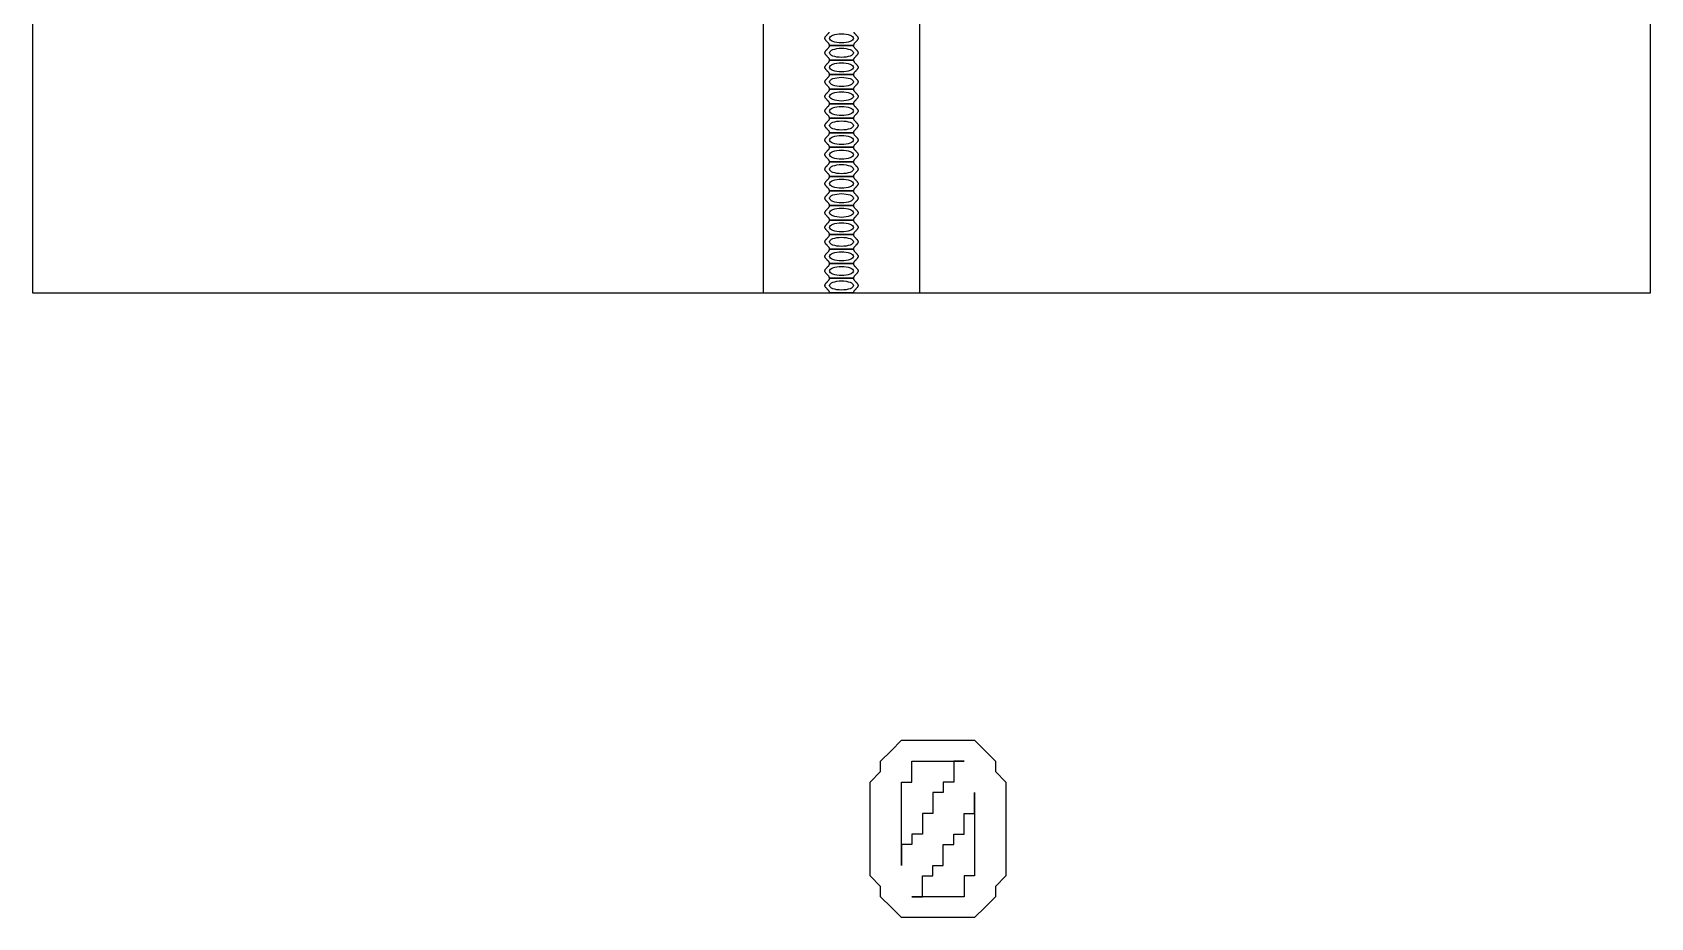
# Model space of a CAD drawing. Extents: x -31.3 to 30.7, y -85.2 to 0.8.
# Drawn here: x -31.3 to 30.7, y -85.2 to -51.2 of the extents above; entities that cross this region are included whole.
import ezdxf

# ---------------------------------------------------------------- set-up
doc = ezdxf.new("R2010")
doc.units = 0

msp = doc.modelspace()

# ---------------------------------------------------------------- linework, layer by layer
at = {"layer": 'cure'}
msp.add_lwpolyline([(-3.3, -61.1868), (2.7, -61.1868), (2.7, 0.8132), (-3.3, 0.8132)], close=True, dxfattribs=at)
at = {"layer": 'M1_Field'}
msp.add_lwpolyline([(-31.3, -61.1868), (30.7, -61.1868), (30.7, 0.8132), (-31.3, 0.8132)], close=True, dxfattribs=at)
at = {"layer": 'M1_Neg'}
msp.add_lwpolyline([(0.1687, -51.1955), (0.1749, -51.2069), (0.1823, -51.2183), (0.1907, -51.2297), (0.2001, -51.241), (0.2102, -51.2524), (0.2209, -51.2638), (0.232, -51.2752), (0.2433, -51.2866), (0.2547, -51.2979), (0.266, -51.3093), (0.2769, -51.3207), (0.2873, -51.3321), (0.297, -51.3435), (0.306, -51.3548), (0.3139, -51.3662), (0.3207, -51.3776), (0.3263, -51.389), (0.3306, -51.4004), (0.3334, -51.4117), (0.3349, -51.4231), (0.3349, -51.4345), (0.3334, -51.4459), (0.3306, -51.4572), (0.3263, -51.4686), (0.3207, -51.48), (0.3139, -51.4914), (0.306, -51.5028), (0.297, -51.5141), (0.2873, -51.5255), (0.2769, -51.5369), (0.266, -51.5483), (0.2547, -51.5597), (0.2433, -51.571), (0.232, -51.5824), (0.2209, -51.5938), (0.2102, -51.6052), (0.2001, -51.6166), (0.1907, -51.6279), (0.1823, -51.6393), (0.1749, -51.6507), (0.1687, -51.6621), (0.1638, -51.6735), (0.1602, -51.6848), (0.158, -51.6962), (0.1573, -51.7076), (-0.7573, -51.7076), (-0.758, -51.6962), (-0.7602, -51.6848), (-0.7638, -51.6735), (-0.7687, -51.6621), (-0.7749, -51.6507), (-0.7823, -51.6393), (-0.7907, -51.6279), (-0.8001, -51.6166), (-0.8102, -51.6052), (-0.8209, -51.5938), (-0.832, -51.5824), (-0.8433, -51.571), (-0.8547, -51.5597), (-0.866, -51.5483), (-0.8769, -51.5369), (-0.8873, -51.5255), (-0.897, -51.5141), (-0.906, -51.5028), (-0.9139, -51.4914), (-0.9207, -51.48), (-0.9263, -51.4686), (-0.9306, -51.4572), (-0.9334, -51.4459), (-0.9349, -51.4345), (-0.9349, -51.4231), (-0.9334, -51.4117), (-0.9306, -51.4004), (-0.9263, -51.389), (-0.9207, -51.3776), (-0.9139, -51.3662), (-0.906, -51.3548), (-0.897, -51.3435), (-0.8873, -51.3321), (-0.8769, -51.3207), (-0.866, -51.3093), (-0.8547, -51.2979), (-0.8433, -51.2866), (-0.832, -51.2752), (-0.8209, -51.2638), (-0.8102, -51.2524), (-0.8001, -51.241), (-0.7907, -51.2297), (-0.7823, -51.2183), (-0.7749, -51.2069), (-0.7687, -51.1955)], dxfattribs=at)
for points in [[(-0.7573, -52.2652), (-0.758, -52.2538), (-0.7602, -52.2424), (-0.7638, -52.2311), (-0.7687, -52.2197), (-0.7749, -52.2083), (-0.7823, -52.1969), (-0.7907, -52.1855), (-0.8001, -52.1742), (-0.8102, -52.1628), (-0.8209, -52.1514), (-0.832, -52.14), (-0.8433, -52.1286), (-0.8547, -52.1173), (-0.866, -52.1059), (-0.8769, -52.0945), (-0.8873, -52.0831), (-0.897, -52.0717), (-0.906, -52.0604), (-0.9139, -52.049), (-0.9207, -52.0376), (-0.9263, -52.0262), (-0.9306, -52.0148), (-0.9334, -52.0035), (-0.9349, -51.9921), (-0.9349, -51.9807), (-0.9334, -51.9693), (-0.9306, -51.958), (-0.9263, -51.9466), (-0.9207, -51.9352), (-0.9139, -51.9238), (-0.906, -51.9124), (-0.897, -51.9011), (-0.8873, -51.8897), (-0.8769, -51.8783), (-0.866, -51.8669), (-0.8547, -51.8555), (-0.8433, -51.8442), (-0.832, -51.8328), (-0.8209, -51.8214), (-0.8102, -51.81), (-0.8001, -51.7986), (-0.7907, -51.7873), (-0.7823, -51.7759), (-0.7749, -51.7645), (-0.7687, -51.7531), (-0.7638, -51.7417), (-0.7602, -51.7304), (-0.758, -51.719), (-0.7573, -51.7076), (0.1573, -51.7076), (0.158, -51.719), (0.1602, -51.7304), (0.1638, -51.7417), (0.1687, -51.7531), (0.1749, -51.7645), (0.1823, -51.7759), (0.1907, -51.7873), (0.2001, -51.7986), (0.2102, -51.81), (0.2209, -51.8214), (0.232, -51.8328), (0.2433, -51.8442), (0.2547, -51.8555), (0.266, -51.8669), (0.2769, -51.8783), (0.2873, -51.8897), (0.297, -51.9011), (0.306, -51.9124), (0.3139, -51.9238), (0.3207, -51.9352), (0.3263, -51.9466), (0.3306, -51.958), (0.3334, -51.9693), (0.3349, -51.9807), (0.3349, -51.9921), (0.3334, -52.0035), (0.3306, -52.0148), (0.3263, -52.0262), (0.3207, -52.0376), (0.3139, -52.049), (0.306, -52.0604), (0.297, -52.0717), (0.2873, -52.0831), (0.2769, -52.0945), (0.266, -52.1059), (0.2547, -52.1173), (0.2433, -52.1286), (0.232, -52.14), (0.2209, -52.1514), (0.2102, -52.1628), (0.2001, -52.1742), (0.1907, -52.1855), (0.1823, -52.1969), (0.1749, -52.2083), (0.1687, -52.2197), (0.1638, -52.2311), (0.1602, -52.2424), (0.158, -52.2538), (0.1573, -52.2652)], [(-0.7573, -52.8228), (-0.758, -52.8114), (-0.7602, -52.8), (-0.7638, -52.7887), (-0.7687, -52.7773), (-0.7749, -52.7659), (-0.7823, -52.7545), (-0.7907, -52.7431), (-0.8001, -52.7318), (-0.8102, -52.7204), (-0.8209, -52.709), (-0.832, -52.6976), (-0.8433, -52.6862), (-0.8547, -52.6749), (-0.866, -52.6635), (-0.8769, -52.6521), (-0.8873, -52.6407), (-0.897, -52.6293), (-0.906, -52.618), (-0.9139, -52.6066), (-0.9207, -52.5952), (-0.9263, -52.5838), (-0.9306, -52.5724), (-0.9334, -52.5611), (-0.9349, -52.5497), (-0.9349, -52.5383), (-0.9334, -52.5269), (-0.9306, -52.5156), (-0.9263, -52.5042), (-0.9207, -52.4928), (-0.9139, -52.4814), (-0.906, -52.47), (-0.897, -52.4587), (-0.8873, -52.4473), (-0.8769, -52.4359), (-0.866, -52.4245), (-0.8547, -52.4131), (-0.8433, -52.4018), (-0.832, -52.3904), (-0.8209, -52.379), (-0.8102, -52.3676), (-0.8001, -52.3562), (-0.7907, -52.3449), (-0.7823, -52.3335), (-0.7749, -52.3221), (-0.7687, -52.3107), (-0.7638, -52.2993), (-0.7602, -52.288), (-0.758, -52.2766), (-0.7573, -52.2652), (0.1573, -52.2652), (0.158, -52.2766), (0.1602, -52.288), (0.1638, -52.2993), (0.1687, -52.3107), (0.1749, -52.3221), (0.1823, -52.3335), (0.1907, -52.3449), (0.2001, -52.3562), (0.2102, -52.3676), (0.2209, -52.379), (0.232, -52.3904), (0.2433, -52.4018), (0.2547, -52.4131), (0.266, -52.4245), (0.2769, -52.4359), (0.2873, -52.4473), (0.297, -52.4587), (0.306, -52.47), (0.3139, -52.4814), (0.3207, -52.4928), (0.3263, -52.5042), (0.3306, -52.5156), (0.3334, -52.5269), (0.3349, -52.5383), (0.3349, -52.5497), (0.3334, -52.5611), (0.3306, -52.5724), (0.3263, -52.5838), (0.3207, -52.5952), (0.3139, -52.6066), (0.306, -52.618), (0.297, -52.6293), (0.2873, -52.6407), (0.2769, -52.6521), (0.266, -52.6635), (0.2547, -52.6749), (0.2433, -52.6862), (0.232, -52.6976), (0.2209, -52.709), (0.2102, -52.7204), (0.2001, -52.7318), (0.1907, -52.7431), (0.1823, -52.7545), (0.1749, -52.7659), (0.1687, -52.7773), (0.1638, -52.7887), (0.1602, -52.8), (0.158, -52.8114), (0.1573, -52.8228)], [(-0.7573, -53.3804), (-0.758, -53.369), (-0.7602, -53.3576), (-0.7638, -53.3463), (-0.7687, -53.3349), (-0.7749, -53.3235), (-0.7823, -53.3121), (-0.7907, -53.3007), (-0.8001, -53.2894), (-0.8102, -53.278), (-0.8209, -53.2666), (-0.832, -53.2552), (-0.8433, -53.2438), (-0.8547, -53.2325), (-0.866, -53.2211), (-0.8769, -53.2097), (-0.8873, -53.1983), (-0.897, -53.1869), (-0.906, -53.1756), (-0.9139, -53.1642), (-0.9207, -53.1528), (-0.9263, -53.1414), (-0.9306, -53.13), (-0.9334, -53.1187), (-0.9349, -53.1073), (-0.9349, -53.0959), (-0.9334, -53.0845), (-0.9306, -53.0732), (-0.9263, -53.0618), (-0.9207, -53.0504), (-0.9139, -53.039), (-0.906, -53.0276), (-0.897, -53.0163), (-0.8873, -53.0049), (-0.8769, -52.9935), (-0.866, -52.9821), (-0.8547, -52.9707), (-0.8433, -52.9594), (-0.832, -52.948), (-0.8209, -52.9366), (-0.8102, -52.9252), (-0.8001, -52.9138), (-0.7907, -52.9025), (-0.7823, -52.8911), (-0.7749, -52.8797), (-0.7687, -52.8683), (-0.7638, -52.8569), (-0.7602, -52.8456), (-0.758, -52.8342), (-0.7573, -52.8228), (0.1573, -52.8228), (0.158, -52.8342), (0.1602, -52.8456), (0.1638, -52.8569), (0.1687, -52.8683), (0.1749, -52.8797), (0.1823, -52.8911), (0.1907, -52.9025), (0.2001, -52.9138), (0.2102, -52.9252), (0.2209, -52.9366), (0.232, -52.948), (0.2433, -52.9594), (0.2547, -52.9707), (0.266, -52.9821), (0.2769, -52.9935), (0.2873, -53.0049), (0.297, -53.0163), (0.306, -53.0276), (0.3139, -53.039), (0.3207, -53.0504), (0.3263, -53.0618), (0.3306, -53.0732), (0.3334, -53.0845), (0.3349, -53.0959), (0.3349, -53.1073), (0.3334, -53.1187), (0.3306, -53.13), (0.3263, -53.1414), (0.3207, -53.1528), (0.3139, -53.1642), (0.306, -53.1756), (0.297, -53.1869), (0.2873, -53.1983), (0.2769, -53.2097), (0.266, -53.2211), (0.2547, -53.2325), (0.2433, -53.2438), (0.232, -53.2552), (0.2209, -53.2666), (0.2102, -53.278), (0.2001, -53.2894), (0.1907, -53.3007), (0.1823, -53.3121), (0.1749, -53.3235), (0.1687, -53.3349), (0.1638, -53.3463), (0.1602, -53.3576), (0.158, -53.369), (0.1573, -53.3804)], [(-0.7573, -53.938), (-0.758, -53.9266), (-0.7602, -53.9152), (-0.7638, -53.9039), (-0.7687, -53.8925), (-0.7749, -53.8811), (-0.7823, -53.8697), (-0.7907, -53.8583), (-0.8001, -53.847), (-0.8102, -53.8356), (-0.8209, -53.8242), (-0.832, -53.8128), (-0.8433, -53.8014), (-0.8547, -53.7901), (-0.866, -53.7787), (-0.8769, -53.7673), (-0.8873, -53.7559), (-0.897, -53.7445), (-0.906, -53.7332), (-0.9139, -53.7218), (-0.9207, -53.7104), (-0.9263, -53.699), (-0.9306, -53.6876), (-0.9334, -53.6763), (-0.9349, -53.6649), (-0.9349, -53.6535), (-0.9334, -53.6421), (-0.9306, -53.6308), (-0.9263, -53.6194), (-0.9207, -53.608), (-0.9139, -53.5966), (-0.906, -53.5852), (-0.897, -53.5739), (-0.8873, -53.5625), (-0.8769, -53.5511), (-0.866, -53.5397), (-0.8547, -53.5283), (-0.8433, -53.517), (-0.832, -53.5056), (-0.8209, -53.4942), (-0.8102, -53.4828), (-0.8001, -53.4714), (-0.7907, -53.4601), (-0.7823, -53.4487), (-0.7749, -53.4373), (-0.7687, -53.4259), (-0.7638, -53.4145), (-0.7602, -53.4032), (-0.758, -53.3918), (-0.7573, -53.3804), (0.1573, -53.3804), (0.158, -53.3918), (0.1602, -53.4032), (0.1638, -53.4145), (0.1687, -53.4259), (0.1749, -53.4373), (0.1823, -53.4487), (0.1907, -53.4601), (0.2001, -53.4714), (0.2102, -53.4828), (0.2209, -53.4942), (0.232, -53.5056), (0.2433, -53.517), (0.2547, -53.5283), (0.266, -53.5397), (0.2769, -53.5511), (0.2873, -53.5625), (0.297, -53.5739), (0.306, -53.5852), (0.3139, -53.5966), (0.3207, -53.608), (0.3263, -53.6194), (0.3306, -53.6308), (0.3334, -53.6421), (0.3349, -53.6535), (0.3349, -53.6649), (0.3334, -53.6763), (0.3306, -53.6876), (0.3263, -53.699), (0.3207, -53.7104), (0.3139, -53.7218), (0.306, -53.7332), (0.297, -53.7445), (0.2873, -53.7559), (0.2769, -53.7673), (0.266, -53.7787), (0.2547, -53.7901), (0.2433, -53.8014), (0.232, -53.8128), (0.2209, -53.8242), (0.2102, -53.8356), (0.2001, -53.847), (0.1907, -53.8583), (0.1823, -53.8697), (0.1749, -53.8811), (0.1687, -53.8925), (0.1638, -53.9039), (0.1602, -53.9152), (0.158, -53.9266), (0.1573, -53.938)], [(-0.7573, -54.4956), (-0.758, -54.4842), (-0.7602, -54.4728), (-0.7638, -54.4615), (-0.7687, -54.4501), (-0.7749, -54.4387), (-0.7823, -54.4273), (-0.7907, -54.4159), (-0.8001, -54.4046), (-0.8102, -54.3932), (-0.8209, -54.3818), (-0.832, -54.3704), (-0.8433, -54.359), (-0.8547, -54.3477), (-0.866, -54.3363), (-0.8769, -54.3249), (-0.8873, -54.3135), (-0.897, -54.3021), (-0.906, -54.2908), (-0.9139, -54.2794), (-0.9207, -54.268), (-0.9263, -54.2566), (-0.9306, -54.2452), (-0.9334, -54.2339), (-0.9349, -54.2225), (-0.9349, -54.2111), (-0.9334, -54.1997), (-0.9306, -54.1884), (-0.9263, -54.177), (-0.9207, -54.1656), (-0.9139, -54.1542), (-0.906, -54.1428), (-0.897, -54.1315), (-0.8873, -54.1201), (-0.8769, -54.1087), (-0.866, -54.0973), (-0.8547, -54.0859), (-0.8433, -54.0746), (-0.832, -54.0632), (-0.8209, -54.0518), (-0.8102, -54.0404), (-0.8001, -54.029), (-0.7907, -54.0177), (-0.7823, -54.0063), (-0.7749, -53.9949), (-0.7687, -53.9835), (-0.7638, -53.9721), (-0.7602, -53.9608), (-0.758, -53.9494), (-0.7573, -53.938), (0.1573, -53.938), (0.158, -53.9494), (0.1602, -53.9608), (0.1638, -53.9721), (0.1687, -53.9835), (0.1749, -53.9949), (0.1823, -54.0063), (0.1907, -54.0177), (0.2001, -54.029), (0.2102, -54.0404), (0.2209, -54.0518), (0.232, -54.0632), (0.2433, -54.0746), (0.2547, -54.0859), (0.266, -54.0973), (0.2769, -54.1087), (0.2873, -54.1201), (0.297, -54.1315), (0.306, -54.1428), (0.3139, -54.1542), (0.3207, -54.1656), (0.3263, -54.177), (0.3306, -54.1884), (0.3334, -54.1997), (0.3349, -54.2111), (0.3349, -54.2225), (0.3334, -54.2339), (0.3306, -54.2452), (0.3263, -54.2566), (0.3207, -54.268), (0.3139, -54.2794), (0.306, -54.2908), (0.297, -54.3021), (0.2873, -54.3135), (0.2769, -54.3249), (0.266, -54.3363), (0.2547, -54.3477), (0.2433, -54.359), (0.232, -54.3704), (0.2209, -54.3818), (0.2102, -54.3932), (0.2001, -54.4046), (0.1907, -54.4159), (0.1823, -54.4273), (0.1749, -54.4387), (0.1687, -54.4501), (0.1638, -54.4615), (0.1602, -54.4728), (0.158, -54.4842), (0.1573, -54.4956)], [(-0.7573, -55.0532), (-0.758, -55.0418), (-0.7602, -55.0304), (-0.7638, -55.0191), (-0.7687, -55.0077), (-0.7749, -54.9963), (-0.7823, -54.9849), (-0.7907, -54.9735), (-0.8001, -54.9622), (-0.8102, -54.9508), (-0.8209, -54.9394), (-0.832, -54.928), (-0.8433, -54.9166), (-0.8547, -54.9053), (-0.866, -54.8939), (-0.8769, -54.8825), (-0.8873, -54.8711), (-0.897, -54.8597), (-0.906, -54.8484), (-0.9139, -54.837), (-0.9207, -54.8256), (-0.9263, -54.8142), (-0.9306, -54.8028), (-0.9334, -54.7915), (-0.9349, -54.7801), (-0.9349, -54.7687), (-0.9334, -54.7573), (-0.9306, -54.746), (-0.9263, -54.7346), (-0.9207, -54.7232), (-0.9139, -54.7118), (-0.906, -54.7004), (-0.897, -54.6891), (-0.8873, -54.6777), (-0.8769, -54.6663), (-0.866, -54.6549), (-0.8547, -54.6435), (-0.8433, -54.6322), (-0.832, -54.6208), (-0.8209, -54.6094), (-0.8102, -54.598), (-0.8001, -54.5866), (-0.7907, -54.5753), (-0.7823, -54.5639), (-0.7749, -54.5525), (-0.7687, -54.5411), (-0.7638, -54.5297), (-0.7602, -54.5184), (-0.758, -54.507), (-0.7573, -54.4956), (0.1573, -54.4956), (0.158, -54.507), (0.1602, -54.5184), (0.1638, -54.5297), (0.1687, -54.5411), (0.1749, -54.5525), (0.1823, -54.5639), (0.1907, -54.5753), (0.2001, -54.5866), (0.2102, -54.598), (0.2209, -54.6094), (0.232, -54.6208), (0.2433, -54.6322), (0.2547, -54.6435), (0.266, -54.6549), (0.2769, -54.6663), (0.2873, -54.6777), (0.297, -54.6891), (0.306, -54.7004), (0.3139, -54.7118), (0.3207, -54.7232), (0.3263, -54.7346), (0.3306, -54.746), (0.3334, -54.7573), (0.3349, -54.7687), (0.3349, -54.7801), (0.3334, -54.7915), (0.3306, -54.8028), (0.3263, -54.8142), (0.3207, -54.8256), (0.3139, -54.837), (0.306, -54.8484), (0.297, -54.8597), (0.2873, -54.8711), (0.2769, -54.8825), (0.266, -54.8939), (0.2547, -54.9053), (0.2433, -54.9166), (0.232, -54.928), (0.2209, -54.9394), (0.2102, -54.9508), (0.2001, -54.9622), (0.1907, -54.9735), (0.1823, -54.9849), (0.1749, -54.9963), (0.1687, -55.0077), (0.1638, -55.0191), (0.1602, -55.0304), (0.158, -55.0418), (0.1573, -55.0532)], [(-0.7573, -55.6108), (-0.758, -55.5994), (-0.7602, -55.588), (-0.7638, -55.5767), (-0.7687, -55.5653), (-0.7749, -55.5539), (-0.7823, -55.5425), (-0.7907, -55.5311), (-0.8001, -55.5198), (-0.8102, -55.5084), (-0.8209, -55.497), (-0.832, -55.4856), (-0.8433, -55.4742), (-0.8547, -55.4629), (-0.866, -55.4515), (-0.8769, -55.4401), (-0.8873, -55.4287), (-0.897, -55.4173), (-0.906, -55.406), (-0.9139, -55.3946), (-0.9207, -55.3832), (-0.9263, -55.3718), (-0.9306, -55.3604), (-0.9334, -55.3491), (-0.9349, -55.3377), (-0.9349, -55.3263), (-0.9334, -55.3149), (-0.9306, -55.3036), (-0.9263, -55.2922), (-0.9207, -55.2808), (-0.9139, -55.2694), (-0.906, -55.258), (-0.897, -55.2467), (-0.8873, -55.2353), (-0.8769, -55.2239), (-0.866, -55.2125), (-0.8547, -55.2011), (-0.8433, -55.1898), (-0.832, -55.1784), (-0.8209, -55.167), (-0.8102, -55.1556), (-0.8001, -55.1442), (-0.7907, -55.1329), (-0.7823, -55.1215), (-0.7749, -55.1101), (-0.7687, -55.0987), (-0.7638, -55.0873), (-0.7602, -55.076), (-0.758, -55.0646), (-0.7573, -55.0532), (0.1573, -55.0532), (0.158, -55.0646), (0.1602, -55.076), (0.1638, -55.0873), (0.1687, -55.0987), (0.1749, -55.1101), (0.1823, -55.1215), (0.1907, -55.1329), (0.2001, -55.1442), (0.2102, -55.1556), (0.2209, -55.167), (0.232, -55.1784), (0.2433, -55.1898), (0.2547, -55.2011), (0.266, -55.2125), (0.2769, -55.2239), (0.2873, -55.2353), (0.297, -55.2467), (0.306, -55.258), (0.3139, -55.2694), (0.3207, -55.2808), (0.3263, -55.2922), (0.3306, -55.3036), (0.3334, -55.3149), (0.3349, -55.3263), (0.3349, -55.3377), (0.3334, -55.3491), (0.3306, -55.3604), (0.3263, -55.3718), (0.3207, -55.3832), (0.3139, -55.3946), (0.306, -55.406), (0.297, -55.4173), (0.2873, -55.4287), (0.2769, -55.4401), (0.266, -55.4515), (0.2547, -55.4629), (0.2433, -55.4742), (0.232, -55.4856), (0.2209, -55.497), (0.2102, -55.5084), (0.2001, -55.5198), (0.1907, -55.5311), (0.1823, -55.5425), (0.1749, -55.5539), (0.1687, -55.5653), (0.1638, -55.5767), (0.1602, -55.588), (0.158, -55.5994), (0.1573, -55.6108)], [(-0.7573, -56.1684), (-0.758, -56.157), (-0.7602, -56.1456), (-0.7638, -56.1343), (-0.7687, -56.1229), (-0.7749, -56.1115), (-0.7823, -56.1001), (-0.7907, -56.0887), (-0.8001, -56.0774), (-0.8102, -56.066), (-0.8209, -56.0546), (-0.832, -56.0432), (-0.8433, -56.0318), (-0.8547, -56.0205), (-0.866, -56.0091), (-0.8769, -55.9977), (-0.8873, -55.9863), (-0.897, -55.9749), (-0.906, -55.9636), (-0.9139, -55.9522), (-0.9207, -55.9408), (-0.9263, -55.9294), (-0.9306, -55.918), (-0.9334, -55.9067), (-0.9349, -55.8953), (-0.9349, -55.8839), (-0.9334, -55.8725), (-0.9306, -55.8612), (-0.9263, -55.8498), (-0.9207, -55.8384), (-0.9139, -55.827), (-0.906, -55.8156), (-0.897, -55.8043), (-0.8873, -55.7929), (-0.8769, -55.7815), (-0.866, -55.7701), (-0.8547, -55.7587), (-0.8433, -55.7474), (-0.832, -55.736), (-0.8209, -55.7246), (-0.8102, -55.7132), (-0.8001, -55.7018), (-0.7907, -55.6905), (-0.7823, -55.6791), (-0.7749, -55.6677), (-0.7687, -55.6563), (-0.7638, -55.6449), (-0.7602, -55.6336), (-0.758, -55.6222), (-0.7573, -55.6108), (0.1573, -55.6108), (0.158, -55.6222), (0.1602, -55.6336), (0.1638, -55.6449), (0.1687, -55.6563), (0.1749, -55.6677), (0.1823, -55.6791), (0.1907, -55.6905), (0.2001, -55.7018), (0.2102, -55.7132), (0.2209, -55.7246), (0.232, -55.736), (0.2433, -55.7474), (0.2547, -55.7587), (0.266, -55.7701), (0.2769, -55.7815), (0.2873, -55.7929), (0.297, -55.8043), (0.306, -55.8156), (0.3139, -55.827), (0.3207, -55.8384), (0.3263, -55.8498), (0.3306, -55.8612), (0.3334, -55.8725), (0.3349, -55.8839), (0.3349, -55.8953), (0.3334, -55.9067), (0.3306, -55.918), (0.3263, -55.9294), (0.3207, -55.9408), (0.3139, -55.9522), (0.306, -55.9636), (0.297, -55.9749), (0.2873, -55.9863), (0.2769, -55.9977), (0.266, -56.0091), (0.2547, -56.0205), (0.2433, -56.0318), (0.232, -56.0432), (0.2209, -56.0546), (0.2102, -56.066), (0.2001, -56.0774), (0.1907, -56.0887), (0.1823, -56.1001), (0.1749, -56.1115), (0.1687, -56.1229), (0.1638, -56.1343), (0.1602, -56.1456), (0.158, -56.157), (0.1573, -56.1684)], [(-0.7573, -56.726), (-0.758, -56.7146), (-0.7602, -56.7032), (-0.7638, -56.6919), (-0.7687, -56.6805), (-0.7749, -56.6691), (-0.7823, -56.6577), (-0.7907, -56.6463), (-0.8001, -56.635), (-0.8102, -56.6236), (-0.8209, -56.6122), (-0.832, -56.6008), (-0.8433, -56.5894), (-0.8547, -56.5781), (-0.866, -56.5667), (-0.8769, -56.5553), (-0.8873, -56.5439), (-0.897, -56.5325), (-0.906, -56.5212), (-0.9139, -56.5098), (-0.9207, -56.4984), (-0.9263, -56.487), (-0.9306, -56.4756), (-0.9334, -56.4643), (-0.9349, -56.4529), (-0.9349, -56.4415), (-0.9334, -56.4301), (-0.9306, -56.4188), (-0.9263, -56.4074), (-0.9207, -56.396), (-0.9139, -56.3846), (-0.906, -56.3732), (-0.897, -56.3619), (-0.8873, -56.3505), (-0.8769, -56.3391), (-0.866, -56.3277), (-0.8547, -56.3163), (-0.8433, -56.305), (-0.832, -56.2936), (-0.8209, -56.2822), (-0.8102, -56.2708), (-0.8001, -56.2594), (-0.7907, -56.2481), (-0.7823, -56.2367), (-0.7749, -56.2253), (-0.7687, -56.2139), (-0.7638, -56.2025), (-0.7602, -56.1912), (-0.758, -56.1798), (-0.7573, -56.1684), (0.1573, -56.1684), (0.158, -56.1798), (0.1602, -56.1912), (0.1638, -56.2025), (0.1687, -56.2139), (0.1749, -56.2253), (0.1823, -56.2367), (0.1907, -56.2481), (0.2001, -56.2594), (0.2102, -56.2708), (0.2209, -56.2822), (0.232, -56.2936), (0.2433, -56.305), (0.2547, -56.3163), (0.266, -56.3277), (0.2769, -56.3391), (0.2873, -56.3505), (0.297, -56.3619), (0.306, -56.3732), (0.3139, -56.3846), (0.3207, -56.396), (0.3263, -56.4074), (0.3306, -56.4188), (0.3334, -56.4301), (0.3349, -56.4415), (0.3349, -56.4529), (0.3334, -56.4643), (0.3306, -56.4756), (0.3263, -56.487), (0.3207, -56.4984), (0.3139, -56.5098), (0.306, -56.5212), (0.297, -56.5325), (0.2873, -56.5439), (0.2769, -56.5553), (0.266, -56.5667), (0.2547, -56.5781), (0.2433, -56.5894), (0.232, -56.6008), (0.2209, -56.6122), (0.2102, -56.6236), (0.2001, -56.635), (0.1907, -56.6463), (0.1823, -56.6577), (0.1749, -56.6691), (0.1687, -56.6805), (0.1638, -56.6919), (0.1602, -56.7032), (0.158, -56.7146), (0.1573, -56.726)], [(-0.7573, -57.2836), (-0.758, -57.2722), (-0.7602, -57.2608), (-0.7638, -57.2495), (-0.7687, -57.2381), (-0.7749, -57.2267), (-0.7823, -57.2153), (-0.7907, -57.2039), (-0.8001, -57.1926), (-0.8102, -57.1812), (-0.8209, -57.1698), (-0.832, -57.1584), (-0.8433, -57.147), (-0.8547, -57.1357), (-0.866, -57.1243), (-0.8769, -57.1129), (-0.8873, -57.1015), (-0.897, -57.0901), (-0.906, -57.0788), (-0.9139, -57.0674), (-0.9207, -57.056), (-0.9263, -57.0446), (-0.9306, -57.0332), (-0.9334, -57.0219), (-0.9349, -57.0105), (-0.9349, -56.9991), (-0.9334, -56.9877), (-0.9306, -56.9764), (-0.9263, -56.965), (-0.9207, -56.9536), (-0.9139, -56.9422), (-0.906, -56.9308), (-0.897, -56.9195), (-0.8873, -56.9081), (-0.8769, -56.8967), (-0.866, -56.8853), (-0.8547, -56.8739), (-0.8433, -56.8626), (-0.832, -56.8512), (-0.8209, -56.8398), (-0.8102, -56.8284), (-0.8001, -56.817), (-0.7907, -56.8057), (-0.7823, -56.7943), (-0.7749, -56.7829), (-0.7687, -56.7715), (-0.7638, -56.7601), (-0.7602, -56.7488), (-0.758, -56.7374), (-0.7573, -56.726), (0.1573, -56.726), (0.158, -56.7374), (0.1602, -56.7488), (0.1638, -56.7601), (0.1687, -56.7715), (0.1749, -56.7829), (0.1823, -56.7943), (0.1907, -56.8057), (0.2001, -56.817), (0.2102, -56.8284), (0.2209, -56.8398), (0.232, -56.8512), (0.2433, -56.8626), (0.2547, -56.8739), (0.266, -56.8853), (0.2769, -56.8967), (0.2873, -56.9081), (0.297, -56.9195), (0.306, -56.9308), (0.3139, -56.9422), (0.3207, -56.9536), (0.3263, -56.965), (0.3306, -56.9764), (0.3334, -56.9877), (0.3349, -56.9991), (0.3349, -57.0105), (0.3334, -57.0219), (0.3306, -57.0332), (0.3263, -57.0446), (0.3207, -57.056), (0.3139, -57.0674), (0.306, -57.0788), (0.297, -57.0901), (0.2873, -57.1015), (0.2769, -57.1129), (0.266, -57.1243), (0.2547, -57.1357), (0.2433, -57.147), (0.232, -57.1584), (0.2209, -57.1698), (0.2102, -57.1812), (0.2001, -57.1926), (0.1907, -57.2039), (0.1823, -57.2153), (0.1749, -57.2267), (0.1687, -57.2381), (0.1638, -57.2495), (0.1602, -57.2608), (0.158, -57.2722), (0.1573, -57.2836)], [(-0.7573, -57.8412), (-0.758, -57.8298), (-0.7602, -57.8184), (-0.7638, -57.8071), (-0.7687, -57.7957), (-0.7749, -57.7843), (-0.7823, -57.7729), (-0.7907, -57.7615), (-0.8001, -57.7502), (-0.8102, -57.7388), (-0.8209, -57.7274), (-0.832, -57.716), (-0.8433, -57.7046), (-0.8547, -57.6933), (-0.866, -57.6819), (-0.8769, -57.6705), (-0.8873, -57.6591), (-0.897, -57.6477), (-0.906, -57.6364), (-0.9139, -57.625), (-0.9207, -57.6136), (-0.9263, -57.6022), (-0.9306, -57.5908), (-0.9334, -57.5795), (-0.9349, -57.5681), (-0.9349, -57.5567), (-0.9334, -57.5453), (-0.9306, -57.534), (-0.9263, -57.5226), (-0.9207, -57.5112), (-0.9139, -57.4998), (-0.906, -57.4884), (-0.897, -57.4771), (-0.8873, -57.4657), (-0.8769, -57.4543), (-0.866, -57.4429), (-0.8547, -57.4315), (-0.8433, -57.4202), (-0.832, -57.4088), (-0.8209, -57.3974), (-0.8102, -57.386), (-0.8001, -57.3746), (-0.7907, -57.3633), (-0.7823, -57.3519), (-0.7749, -57.3405), (-0.7687, -57.3291), (-0.7638, -57.3177), (-0.7602, -57.3064), (-0.758, -57.295), (-0.7573, -57.2836), (0.1573, -57.2836), (0.158, -57.295), (0.1602, -57.3064), (0.1638, -57.3177), (0.1687, -57.3291), (0.1749, -57.3405), (0.1823, -57.3519), (0.1907, -57.3633), (0.2001, -57.3746), (0.2102, -57.386), (0.2209, -57.3974), (0.232, -57.4088), (0.2433, -57.4202), (0.2547, -57.4315), (0.266, -57.4429), (0.2769, -57.4543), (0.2873, -57.4657), (0.297, -57.4771), (0.306, -57.4884), (0.3139, -57.4998), (0.3207, -57.5112), (0.3263, -57.5226), (0.3306, -57.534), (0.3334, -57.5453), (0.3349, -57.5567), (0.3349, -57.5681), (0.3334, -57.5795), (0.3306, -57.5908), (0.3263, -57.6022), (0.3207, -57.6136), (0.3139, -57.625), (0.306, -57.6364), (0.297, -57.6477), (0.2873, -57.6591), (0.2769, -57.6705), (0.266, -57.6819), (0.2547, -57.6933), (0.2433, -57.7046), (0.232, -57.716), (0.2209, -57.7274), (0.2102, -57.7388), (0.2001, -57.7502), (0.1907, -57.7615), (0.1823, -57.7729), (0.1749, -57.7843), (0.1687, -57.7957), (0.1638, -57.8071), (0.1602, -57.8184), (0.158, -57.8298), (0.1573, -57.8412)], [(-0.7573, -58.3988), (-0.758, -58.3874), (-0.7602, -58.376), (-0.7638, -58.3647), (-0.7687, -58.3533), (-0.7749, -58.3419), (-0.7823, -58.3305), (-0.7907, -58.3191), (-0.8001, -58.3078), (-0.8102, -58.2964), (-0.8209, -58.285), (-0.832, -58.2736), (-0.8433, -58.2622), (-0.8547, -58.2509), (-0.866, -58.2395), (-0.8769, -58.2281), (-0.8873, -58.2167), (-0.897, -58.2053), (-0.906, -58.194), (-0.9139, -58.1826), (-0.9207, -58.1712), (-0.9263, -58.1598), (-0.9306, -58.1484), (-0.9334, -58.1371), (-0.9349, -58.1257), (-0.9349, -58.1143), (-0.9334, -58.1029), (-0.9306, -58.0916), (-0.9263, -58.0802), (-0.9207, -58.0688), (-0.9139, -58.0574), (-0.906, -58.046), (-0.897, -58.0347), (-0.8873, -58.0233), (-0.8769, -58.0119), (-0.866, -58.0005), (-0.8547, -57.9891), (-0.8433, -57.9778), (-0.832, -57.9664), (-0.8209, -57.955), (-0.8102, -57.9436), (-0.8001, -57.9322), (-0.7907, -57.9209), (-0.7823, -57.9095), (-0.7749, -57.8981), (-0.7687, -57.8867), (-0.7638, -57.8753), (-0.7602, -57.864), (-0.758, -57.8526), (-0.7573, -57.8412), (0.1573, -57.8412), (0.158, -57.8526), (0.1602, -57.864), (0.1638, -57.8753), (0.1687, -57.8867), (0.1749, -57.8981), (0.1823, -57.9095), (0.1907, -57.9209), (0.2001, -57.9322), (0.2102, -57.9436), (0.2209, -57.955), (0.232, -57.9664), (0.2433, -57.9778), (0.2547, -57.9891), (0.266, -58.0005), (0.2769, -58.0119), (0.2873, -58.0233), (0.297, -58.0347), (0.306, -58.046), (0.3139, -58.0574), (0.3207, -58.0688), (0.3263, -58.0802), (0.3306, -58.0916), (0.3334, -58.1029), (0.3349, -58.1143), (0.3349, -58.1257), (0.3334, -58.1371), (0.3306, -58.1484), (0.3263, -58.1598), (0.3207, -58.1712), (0.3139, -58.1826), (0.306, -58.194), (0.297, -58.2053), (0.2873, -58.2167), (0.2769, -58.2281), (0.266, -58.2395), (0.2547, -58.2509), (0.2433, -58.2622), (0.232, -58.2736), (0.2209, -58.285), (0.2102, -58.2964), (0.2001, -58.3078), (0.1907, -58.3191), (0.1823, -58.3305), (0.1749, -58.3419), (0.1687, -58.3533), (0.1638, -58.3647), (0.1602, -58.376), (0.158, -58.3874), (0.1573, -58.3988)], [(-0.7573, -58.9564), (-0.758, -58.945), (-0.7602, -58.9336), (-0.7638, -58.9223), (-0.7687, -58.9109), (-0.7749, -58.8995), (-0.7823, -58.8881), (-0.7907, -58.8767), (-0.8001, -58.8654), (-0.8102, -58.854), (-0.8209, -58.8426), (-0.832, -58.8312), (-0.8433, -58.8198), (-0.8547, -58.8085), (-0.866, -58.7971), (-0.8769, -58.7857), (-0.8873, -58.7743), (-0.897, -58.7629), (-0.906, -58.7516), (-0.9139, -58.7402), (-0.9207, -58.7288), (-0.9263, -58.7174), (-0.9306, -58.706), (-0.9334, -58.6947), (-0.9349, -58.6833), (-0.9349, -58.6719), (-0.9334, -58.6605), (-0.9306, -58.6492), (-0.9263, -58.6378), (-0.9207, -58.6264), (-0.9139, -58.615), (-0.906, -58.6036), (-0.897, -58.5923), (-0.8873, -58.5809), (-0.8769, -58.5695), (-0.866, -58.5581), (-0.8547, -58.5467), (-0.8433, -58.5354), (-0.832, -58.524), (-0.8209, -58.5126), (-0.8102, -58.5012), (-0.8001, -58.4898), (-0.7907, -58.4785), (-0.7823, -58.4671), (-0.7749, -58.4557), (-0.7687, -58.4443), (-0.7638, -58.4329), (-0.7602, -58.4216), (-0.758, -58.4102), (-0.7573, -58.3988), (0.1573, -58.3988), (0.158, -58.4102), (0.1602, -58.4216), (0.1638, -58.4329), (0.1687, -58.4443), (0.1749, -58.4557), (0.1823, -58.4671), (0.1907, -58.4785), (0.2001, -58.4898), (0.2102, -58.5012), (0.2209, -58.5126), (0.232, -58.524), (0.2433, -58.5354), (0.2547, -58.5467), (0.266, -58.5581), (0.2769, -58.5695), (0.2873, -58.5809), (0.297, -58.5923), (0.306, -58.6036), (0.3139, -58.615), (0.3207, -58.6264), (0.3263, -58.6378), (0.3306, -58.6492), (0.3334, -58.6605), (0.3349, -58.6719), (0.3349, -58.6833), (0.3334, -58.6947), (0.3306, -58.706), (0.3263, -58.7174), (0.3207, -58.7288), (0.3139, -58.7402), (0.306, -58.7516), (0.297, -58.7629), (0.2873, -58.7743), (0.2769, -58.7857), (0.266, -58.7971), (0.2547, -58.8085), (0.2433, -58.8198), (0.232, -58.8312), (0.2209, -58.8426), (0.2102, -58.854), (0.2001, -58.8654), (0.1907, -58.8767), (0.1823, -58.8881), (0.1749, -58.8995), (0.1687, -58.9109), (0.1638, -58.9223), (0.1602, -58.9336), (0.158, -58.945), (0.1573, -58.9564)], [(-0.7573, -59.514), (-0.758, -59.5026), (-0.7602, -59.4912), (-0.7638, -59.4799), (-0.7687, -59.4685), (-0.7749, -59.4571), (-0.7823, -59.4457), (-0.7907, -59.4343), (-0.8001, -59.423), (-0.8102, -59.4116), (-0.8209, -59.4002), (-0.832, -59.3888), (-0.8433, -59.3774), (-0.8547, -59.3661), (-0.866, -59.3547), (-0.8769, -59.3433), (-0.8873, -59.3319), (-0.897, -59.3205), (-0.906, -59.3092), (-0.9139, -59.2978), (-0.9207, -59.2864), (-0.9263, -59.275), (-0.9306, -59.2636), (-0.9334, -59.2523), (-0.9349, -59.2409), (-0.9349, -59.2295), (-0.9334, -59.2181), (-0.9306, -59.2068), (-0.9263, -59.1954), (-0.9207, -59.184), (-0.9139, -59.1726), (-0.906, -59.1612), (-0.897, -59.1499), (-0.8873, -59.1385), (-0.8769, -59.1271), (-0.866, -59.1157), (-0.8547, -59.1043), (-0.8433, -59.093), (-0.832, -59.0816), (-0.8209, -59.0702), (-0.8102, -59.0588), (-0.8001, -59.0474), (-0.7907, -59.0361), (-0.7823, -59.0247), (-0.7749, -59.0133), (-0.7687, -59.0019), (-0.7638, -58.9905), (-0.7602, -58.9792), (-0.758, -58.9678), (-0.7573, -58.9564), (0.1573, -58.9564), (0.158, -58.9678), (0.1602, -58.9792), (0.1638, -58.9905), (0.1687, -59.0019), (0.1749, -59.0133), (0.1823, -59.0247), (0.1907, -59.0361), (0.2001, -59.0474), (0.2102, -59.0588), (0.2209, -59.0702), (0.232, -59.0816), (0.2433, -59.093), (0.2547, -59.1043), (0.266, -59.1157), (0.2769, -59.1271), (0.2873, -59.1385), (0.297, -59.1499), (0.306, -59.1612), (0.3139, -59.1726), (0.3207, -59.184), (0.3263, -59.1954), (0.3306, -59.2068), (0.3334, -59.2181), (0.3349, -59.2295), (0.3349, -59.2409), (0.3334, -59.2523), (0.3306, -59.2636), (0.3263, -59.275), (0.3207, -59.2864), (0.3139, -59.2978), (0.306, -59.3092), (0.297, -59.3205), (0.2873, -59.3319), (0.2769, -59.3433), (0.266, -59.3547), (0.2547, -59.3661), (0.2433, -59.3774), (0.232, -59.3888), (0.2209, -59.4002), (0.2102, -59.4116), (0.2001, -59.423), (0.1907, -59.4343), (0.1823, -59.4457), (0.1749, -59.4571), (0.1687, -59.4685), (0.1638, -59.4799), (0.1602, -59.4912), (0.158, -59.5026), (0.1573, -59.514)], [(-0.7573, -60.0716), (-0.758, -60.0602), (-0.7602, -60.0488), (-0.7638, -60.0375), (-0.7687, -60.0261), (-0.7749, -60.0147), (-0.7823, -60.0033), (-0.7907, -59.9919), (-0.8001, -59.9806), (-0.8102, -59.9692), (-0.8209, -59.9578), (-0.832, -59.9464), (-0.8433, -59.935), (-0.8547, -59.9237), (-0.866, -59.9123), (-0.8769, -59.9009), (-0.8873, -59.8895), (-0.897, -59.8781), (-0.906, -59.8668), (-0.9139, -59.8554), (-0.9207, -59.844), (-0.9263, -59.8326), (-0.9306, -59.8212), (-0.9334, -59.8099), (-0.9349, -59.7985), (-0.9349, -59.7871), (-0.9334, -59.7757), (-0.9306, -59.7644), (-0.9263, -59.753), (-0.9207, -59.7416), (-0.9139, -59.7302), (-0.906, -59.7188), (-0.897, -59.7075), (-0.8873, -59.6961), (-0.8769, -59.6847), (-0.866, -59.6733), (-0.8547, -59.6619), (-0.8433, -59.6506), (-0.832, -59.6392), (-0.8209, -59.6278), (-0.8102, -59.6164), (-0.8001, -59.605), (-0.7907, -59.5937), (-0.7823, -59.5823), (-0.7749, -59.5709), (-0.7687, -59.5595), (-0.7638, -59.5481), (-0.7602, -59.5368), (-0.758, -59.5254), (-0.7573, -59.514), (0.1573, -59.514), (0.158, -59.5254), (0.1602, -59.5368), (0.1638, -59.5481), (0.1687, -59.5595), (0.1749, -59.5709), (0.1823, -59.5823), (0.1907, -59.5937), (0.2001, -59.605), (0.2102, -59.6164), (0.2209, -59.6278), (0.232, -59.6392), (0.2433, -59.6506), (0.2547, -59.6619), (0.266, -59.6733), (0.2769, -59.6847), (0.2873, -59.6961), (0.297, -59.7075), (0.306, -59.7188), (0.3139, -59.7302), (0.3207, -59.7416), (0.3263, -59.753), (0.3306, -59.7644), (0.3334, -59.7757), (0.3349, -59.7871), (0.3349, -59.7985), (0.3334, -59.8099), (0.3306, -59.8212), (0.3263, -59.8326), (0.3207, -59.844), (0.3139, -59.8554), (0.306, -59.8668), (0.297, -59.8781), (0.2873, -59.8895), (0.2769, -59.9009), (0.266, -59.9123), (0.2547, -59.9237), (0.2433, -59.935), (0.232, -59.9464), (0.2209, -59.9578), (0.2102, -59.9692), (0.2001, -59.9806), (0.1907, -59.9919), (0.1823, -60.0033), (0.1749, -60.0147), (0.1687, -60.0261), (0.1638, -60.0375), (0.1602, -60.0488), (0.158, -60.0602), (0.1573, -60.0716)], [(-0.7573, -60.6292), (-0.758, -60.6178), (-0.7602, -60.6064), (-0.7638, -60.5951), (-0.7687, -60.5837), (-0.7749, -60.5723), (-0.7823, -60.5609), (-0.7907, -60.5495), (-0.8001, -60.5382), (-0.8102, -60.5268), (-0.8209, -60.5154), (-0.832, -60.504), (-0.8433, -60.4926), (-0.8547, -60.4813), (-0.866, -60.4699), (-0.8769, -60.4585), (-0.8873, -60.4471), (-0.897, -60.4357), (-0.906, -60.4244), (-0.9139, -60.413), (-0.9207, -60.4016), (-0.9263, -60.3902), (-0.9306, -60.3788), (-0.9334, -60.3675), (-0.9349, -60.3561), (-0.9349, -60.3447), (-0.9334, -60.3333), (-0.9306, -60.322), (-0.9263, -60.3106), (-0.9207, -60.2992), (-0.9139, -60.2878), (-0.906, -60.2764), (-0.897, -60.2651), (-0.8873, -60.2537), (-0.8769, -60.2423), (-0.866, -60.2309), (-0.8547, -60.2195), (-0.8433, -60.2082), (-0.832, -60.1968), (-0.8209, -60.1854), (-0.8102, -60.174), (-0.8001, -60.1626), (-0.7907, -60.1513), (-0.7823, -60.1399), (-0.7749, -60.1285), (-0.7687, -60.1171), (-0.7638, -60.1057), (-0.7602, -60.0944), (-0.758, -60.083), (-0.7573, -60.0716), (0.1573, -60.0716), (0.158, -60.083), (0.1602, -60.0944), (0.1638, -60.1057), (0.1687, -60.1171), (0.1749, -60.1285), (0.1823, -60.1399), (0.1907, -60.1513), (0.2001, -60.1626), (0.2102, -60.174), (0.2209, -60.1854), (0.232, -60.1968), (0.2433, -60.2082), (0.2547, -60.2195), (0.266, -60.2309), (0.2769, -60.2423), (0.2873, -60.2537), (0.297, -60.2651), (0.306, -60.2764), (0.3139, -60.2878), (0.3207, -60.2992), (0.3263, -60.3106), (0.3306, -60.322), (0.3334, -60.3333), (0.3349, -60.3447), (0.3349, -60.3561), (0.3334, -60.3675), (0.3306, -60.3788), (0.3263, -60.3902), (0.3207, -60.4016), (0.3139, -60.413), (0.306, -60.4244), (0.297, -60.4357), (0.2873, -60.4471), (0.2769, -60.4585), (0.266, -60.4699), (0.2547, -60.4813), (0.2433, -60.4926), (0.232, -60.504), (0.2209, -60.5154), (0.2102, -60.5268), (0.2001, -60.5382), (0.1907, -60.5495), (0.1823, -60.5609), (0.1749, -60.5723), (0.1687, -60.5837), (0.1638, -60.5951), (0.1602, -60.6064), (0.158, -60.6178), (0.1573, -60.6292)], [(-0.7573, -61.1868), (-0.758, -61.1754), (-0.7602, -61.164), (-0.7638, -61.1527), (-0.7687, -61.1413), (-0.7749, -61.1299), (-0.7823, -61.1185), (-0.7907, -61.1071), (-0.8001, -61.0958), (-0.8102, -61.0844), (-0.8209, -61.073), (-0.832, -61.0616), (-0.8433, -61.0502), (-0.8547, -61.0389), (-0.866, -61.0275), (-0.8769, -61.0161), (-0.8873, -61.0047), (-0.897, -60.9933), (-0.906, -60.982), (-0.9139, -60.9706), (-0.9207, -60.9592), (-0.9263, -60.9478), (-0.9306, -60.9364), (-0.9334, -60.9251), (-0.9349, -60.9137), (-0.9349, -60.9023), (-0.9334, -60.8909), (-0.9306, -60.8796), (-0.9263, -60.8682), (-0.9207, -60.8568), (-0.9139, -60.8454), (-0.906, -60.834), (-0.897, -60.8227), (-0.8873, -60.8113), (-0.8769, -60.7999), (-0.866, -60.7885), (-0.8547, -60.7771), (-0.8433, -60.7658), (-0.832, -60.7544), (-0.8209, -60.743), (-0.8102, -60.7316), (-0.8001, -60.7202), (-0.7907, -60.7089), (-0.7823, -60.6975), (-0.7749, -60.6861), (-0.7687, -60.6747), (-0.7638, -60.6633), (-0.7602, -60.652), (-0.758, -60.6406), (-0.7573, -60.6292), (0.1573, -60.6292), (0.158, -60.6406), (0.1602, -60.652), (0.1638, -60.6633), (0.1687, -60.6747), (0.1749, -60.6861), (0.1823, -60.6975), (0.1907, -60.7089), (0.2001, -60.7202), (0.2102, -60.7316), (0.2209, -60.743), (0.232, -60.7544), (0.2433, -60.7658), (0.2547, -60.7771), (0.266, -60.7885), (0.2769, -60.7999), (0.2873, -60.8113), (0.297, -60.8227), (0.306, -60.834), (0.3139, -60.8454), (0.3207, -60.8568), (0.3263, -60.8682), (0.3306, -60.8796), (0.3334, -60.8909), (0.3349, -60.9023), (0.3349, -60.9137), (0.3334, -60.9251), (0.3306, -60.9364), (0.3263, -60.9478), (0.3207, -60.9592), (0.3139, -60.9706), (0.306, -60.982), (0.297, -60.9933), (0.2873, -61.0047), (0.2769, -61.0161), (0.266, -61.0275), (0.2547, -61.0389), (0.2433, -61.0502), (0.232, -61.0616), (0.2209, -61.073), (0.2102, -61.0844), (0.2001, -61.0958), (0.1907, -61.1071), (0.1823, -61.1185), (0.1749, -61.1299), (0.1687, -61.1413), (0.1638, -61.1527), (0.1602, -61.164), (0.158, -61.1754), (0.1573, -61.1868)], [(0.8, -79.95), (1.2, -79.55), (1.2, -79.15), (1.6, -78.75), (2, -78.35), (2.4, -78.35), (2.8, -78.35), (3.2, -78.35), (3.6, -78.35), (4, -78.35), (4.4, -78.35), (4.8, -78.35), (5.2, -78.75), (5.6, -79.15), (5.6, -79.55), (6, -79.95), (6, -80.35), (6, -80.75), (6, -81.15), (6, -81.55), (6, -81.95), (6, -82.35), (6, -82.75), (6, -83.15), (6, -83.55), (5.6, -83.95), (5.6, -84.35), (5.2, -84.75), (4.8, -85.15), (4.4, -85.15), (4, -85.15), (3.6, -85.15), (3.2, -85.15), (2.8, -85.15), (2.4, -85.15), (2, -85.15), (1.6, -84.75), (1.2, -84.35), (1.2, -83.95), (0.8, -83.55), (0.8, -83.15), (0.8, -82.75), (0.8, -82.35), (0.8, -81.95), (0.8, -81.55), (0.8, -81.15), (0.8, -80.75), (0.8, -80.35), (0.8, -79.95)]]:
    msp.add_lwpolyline(points, close=True, dxfattribs=at)
at = {"layer": 'M1_Pos_holes'}
for centre in [(-0.3, -51.4288), (-0.3, -51.9864), (-0.3, -52.544), (-0.3, -53.1016), (-0.3, -53.6592), (-0.3, -54.2168), (-0.3, -54.7744), (-0.3, -55.332), (-0.3, -55.8896), (-0.3, -56.4472), (-0.3, -57.0048), (-0.3, -57.5624), (-0.3, -58.12), (-0.3, -58.6776), (-0.3, -59.2352), (-0.3, -59.7928), (-0.3, -60.3504), (-0.3, -60.908)]:
    msp.add_ellipse(centre, major_axis=(-0.4609, 0), ratio=0.3807, dxfattribs=at)
at = {"layer": 'M1_Pos_ind'}
for points in [[(2, -79.95), (2.4, -79.95), (2.4, -79.55), (2.4, -79.15), (2.8, -79.15), (3.2, -79.15), (3.6, -79.15), (4, -79.15), (4.4, -79.15), (4, -79.15), (4, -79.55), (4, -79.95), (3.6, -79.95), (3.6, -80.35), (3.2, -80.35), (3.2, -80.75), (3.2, -81.15), (2.8, -81.15), (2.8, -81.55), (2.8, -81.95), (2.4, -81.95), (2.4, -82.35), (2, -82.35), (2, -82.75), (2, -83.15), (2, -82.75), (2, -82.35), (2, -81.95), (2, -81.55), (2, -81.15), (2, -80.75), (2, -80.35), (2, -79.95)], [(2.4, -84.35), (2.8, -84.35), (2.8, -83.95), (2.8, -83.55), (3.2, -83.55), (3.2, -83.15), (3.6, -83.15), (3.6, -82.75), (3.6, -82.35), (4, -82.35), (4, -81.95), (4.4, -81.95), (4.4, -81.55), (4.4, -81.15), (4.8, -81.15), (4.8, -80.75), (4.8, -80.35), (4.8, -80.75), (4.8, -81.15), (4.8, -81.55), (4.8, -81.95), (4.8, -82.35), (4.8, -82.75), (4.8, -83.15), (4.8, -83.55), (4.4, -83.55), (4.4, -83.95), (4.4, -84.35), (4, -84.35), (3.6, -84.35), (3.2, -84.35), (2.8, -84.35), (2.4, -84.35)]]:
    msp.add_lwpolyline(points, close=True, dxfattribs=at)

doc.saveas('drawing.dxf')
